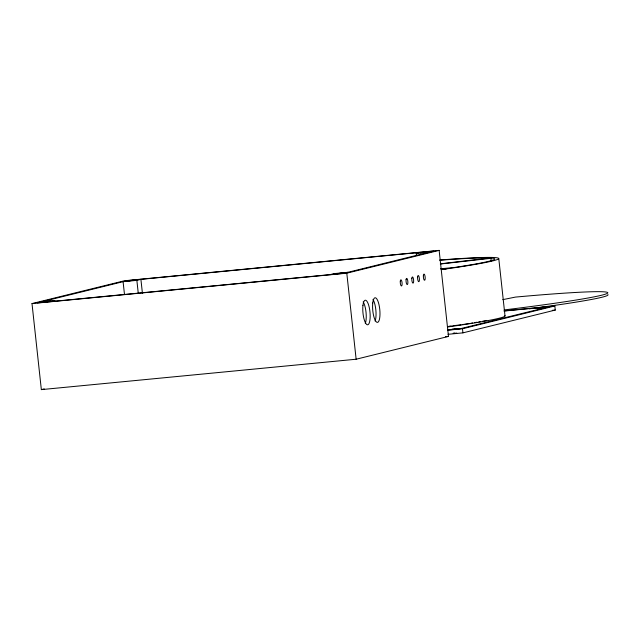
<?xml version="1.0" encoding="UTF-8"?>
<svg xmlns="http://www.w3.org/2000/svg" width="640" height="640" viewBox="0 0 640 640"><rect width="100%" height="100%" fill="white"/><g stroke="black" fill="none" stroke-linecap="round" stroke-linejoin="round"><path stroke-width="0.96" d="M32 303.576L124.352 280.776L439.144 250.384L448.488 336.424L356.136 359.224L41.344 389.616L32 303.576L346.792 273.184L439.144 250.384M50.864 301.576L54.904 300.584L41.128 301.912M124.488 294.512L123.088 281.68L136.864 280.344L140.904 279.352L142.408 293.176M330.24 274.608L334.28 273.608L348.048 272.28M416.456 255.352L416.24 253.376L420.28 252.376M41.344 389.616L44.232 388.904M447.576 330.208L462.472 328.768L554.824 305.968L555.272 310.064L462.92 332.864L448.024 334.304M502.76 299.648L515.448 297.088L521.328 296.56A154.648 6.208 -6.2 0 1 607.512 293.2A154.648 6.208 -6.2 0 1 504.232 309.928M461.04 324.792L453.032 325.736M441.472 269.392L446.808 268.616L440.84 269.008M448.592 326.624L452.152 326.104M453.152 333.264L454.544 333.08M456.744 333.08L453.672 333.408M440.448 263.824L489.928 257.968L488.024 257.896A150.552 6.04 -6.2 0 0 439.808 260.216M440.296 264.016L492.368 258.152A150.552 6.04 -6.2 0 1 454.808 267.424L440.856 268.768M416.24 253.376L430.016 252.048M504.184 310.856L554.824 305.968M504.048 311.048L549.736 306.632L459.696 328.864L447.776 330.016M552.288 310.352L555.272 310.064M445.512 336.712L448.488 336.424M449.064 326.24L451.048 326.112M498.784 258.608L505.016 315.968M490.896 258.024L491.216 260.992M462.472 328.768L462.92 332.864M346.792 273.184L356.136 359.224M136.864 280.344L138.256 293.184M607.824 294.552A154.648 6.208 -6.2 0 1 534.944 308.088M532.184 308.448A154.648 6.208 -6.2 0 1 529.392 308.816M504.84 315.6A154.68 6.208 -6.2 0 1 447.712 326.968M486.712 320.456A150.552 6.04 -6.2 0 1 482.536 321.248M480.728 321.568A150.552 6.04 -6.2 0 1 478.84 321.904M477.04 322.216A150.552 6.04 -6.2 0 1 474.48 322.648M472.712 322.944A150.552 6.04 -6.2 0 1 470.888 323.24M469.016 323.544A150.552 6.04 -6.2 0 1 462.816 324.52M439.912 260A154.68 6.208 -6.2 0 1 441.488 269.6M372.976 299.456A12.376 3.536 84.5 0 1 375.856 310.024A12.376 3.536 84.5 0 1 375.104 321.04M363.16 301.88A12.376 3.536 84.5 0 1 366.048 312.448A12.376 3.536 84.5 0 1 365.296 323.464M40.936 302.256L51.096 301.168L40.936 302.256M420.064 252.736L430.272 251.648L420.064 252.736M334.112 273.952L344.272 272.896L334.112 273.952M451.88 329.312L457.904 328.696L451.88 329.312M537.88 308.08L543.904 307.464L537.88 308.08M127.256 280.952L137.08 279.984L127.256 280.952M127.128 280.68L37.088 302.904L344.008 273.272L434.056 251.048L127.128 280.68M362.944 305.4A12.376 3.536 84.5 0 0 367.24 324.768A12.376 3.536 84.5 0 0 369.232 307.328A12.376 3.536 84.5 0 0 362.944 305.4M372.752 302.976A12.376 3.536 84.5 0 0 377.048 322.344A12.376 3.536 84.5 0 0 379.048 304.904A12.376 3.536 84.5 0 0 372.752 302.976M400.304 281.112A3.096 0.88 84.5 0 0 401.376 285.96A3.096 0.88 84.5 0 0 401.88 281.608A3.096 0.88 84.5 0 0 400.304 281.112M406.08 279.656A3.096 0.88 84.5 0 0 407.136 284.528A3.096 0.88 84.5 0 0 407.656 280.216A3.096 0.88 84.5 0 0 406.08 279.656M411.848 278.248A3.096 0.88 84.5 0 0 412.912 283.112A3.096 0.88 84.5 0 0 413.424 278.768A3.096 0.88 84.5 0 0 411.848 278.248M417.592 277.136A3.096 0.88 84.5 0 0 418.792 281.696A3.096 0.88 84.5 0 0 419.12 277.024A3.096 0.88 84.5 0 0 417.592 277.136M423.368 275.704A3.096 0.88 84.5 0 0 424.568 280.272A3.096 0.88 84.5 0 0 424.896 275.6A3.096 0.88 84.5 0 0 423.368 275.704"/></g></svg>
